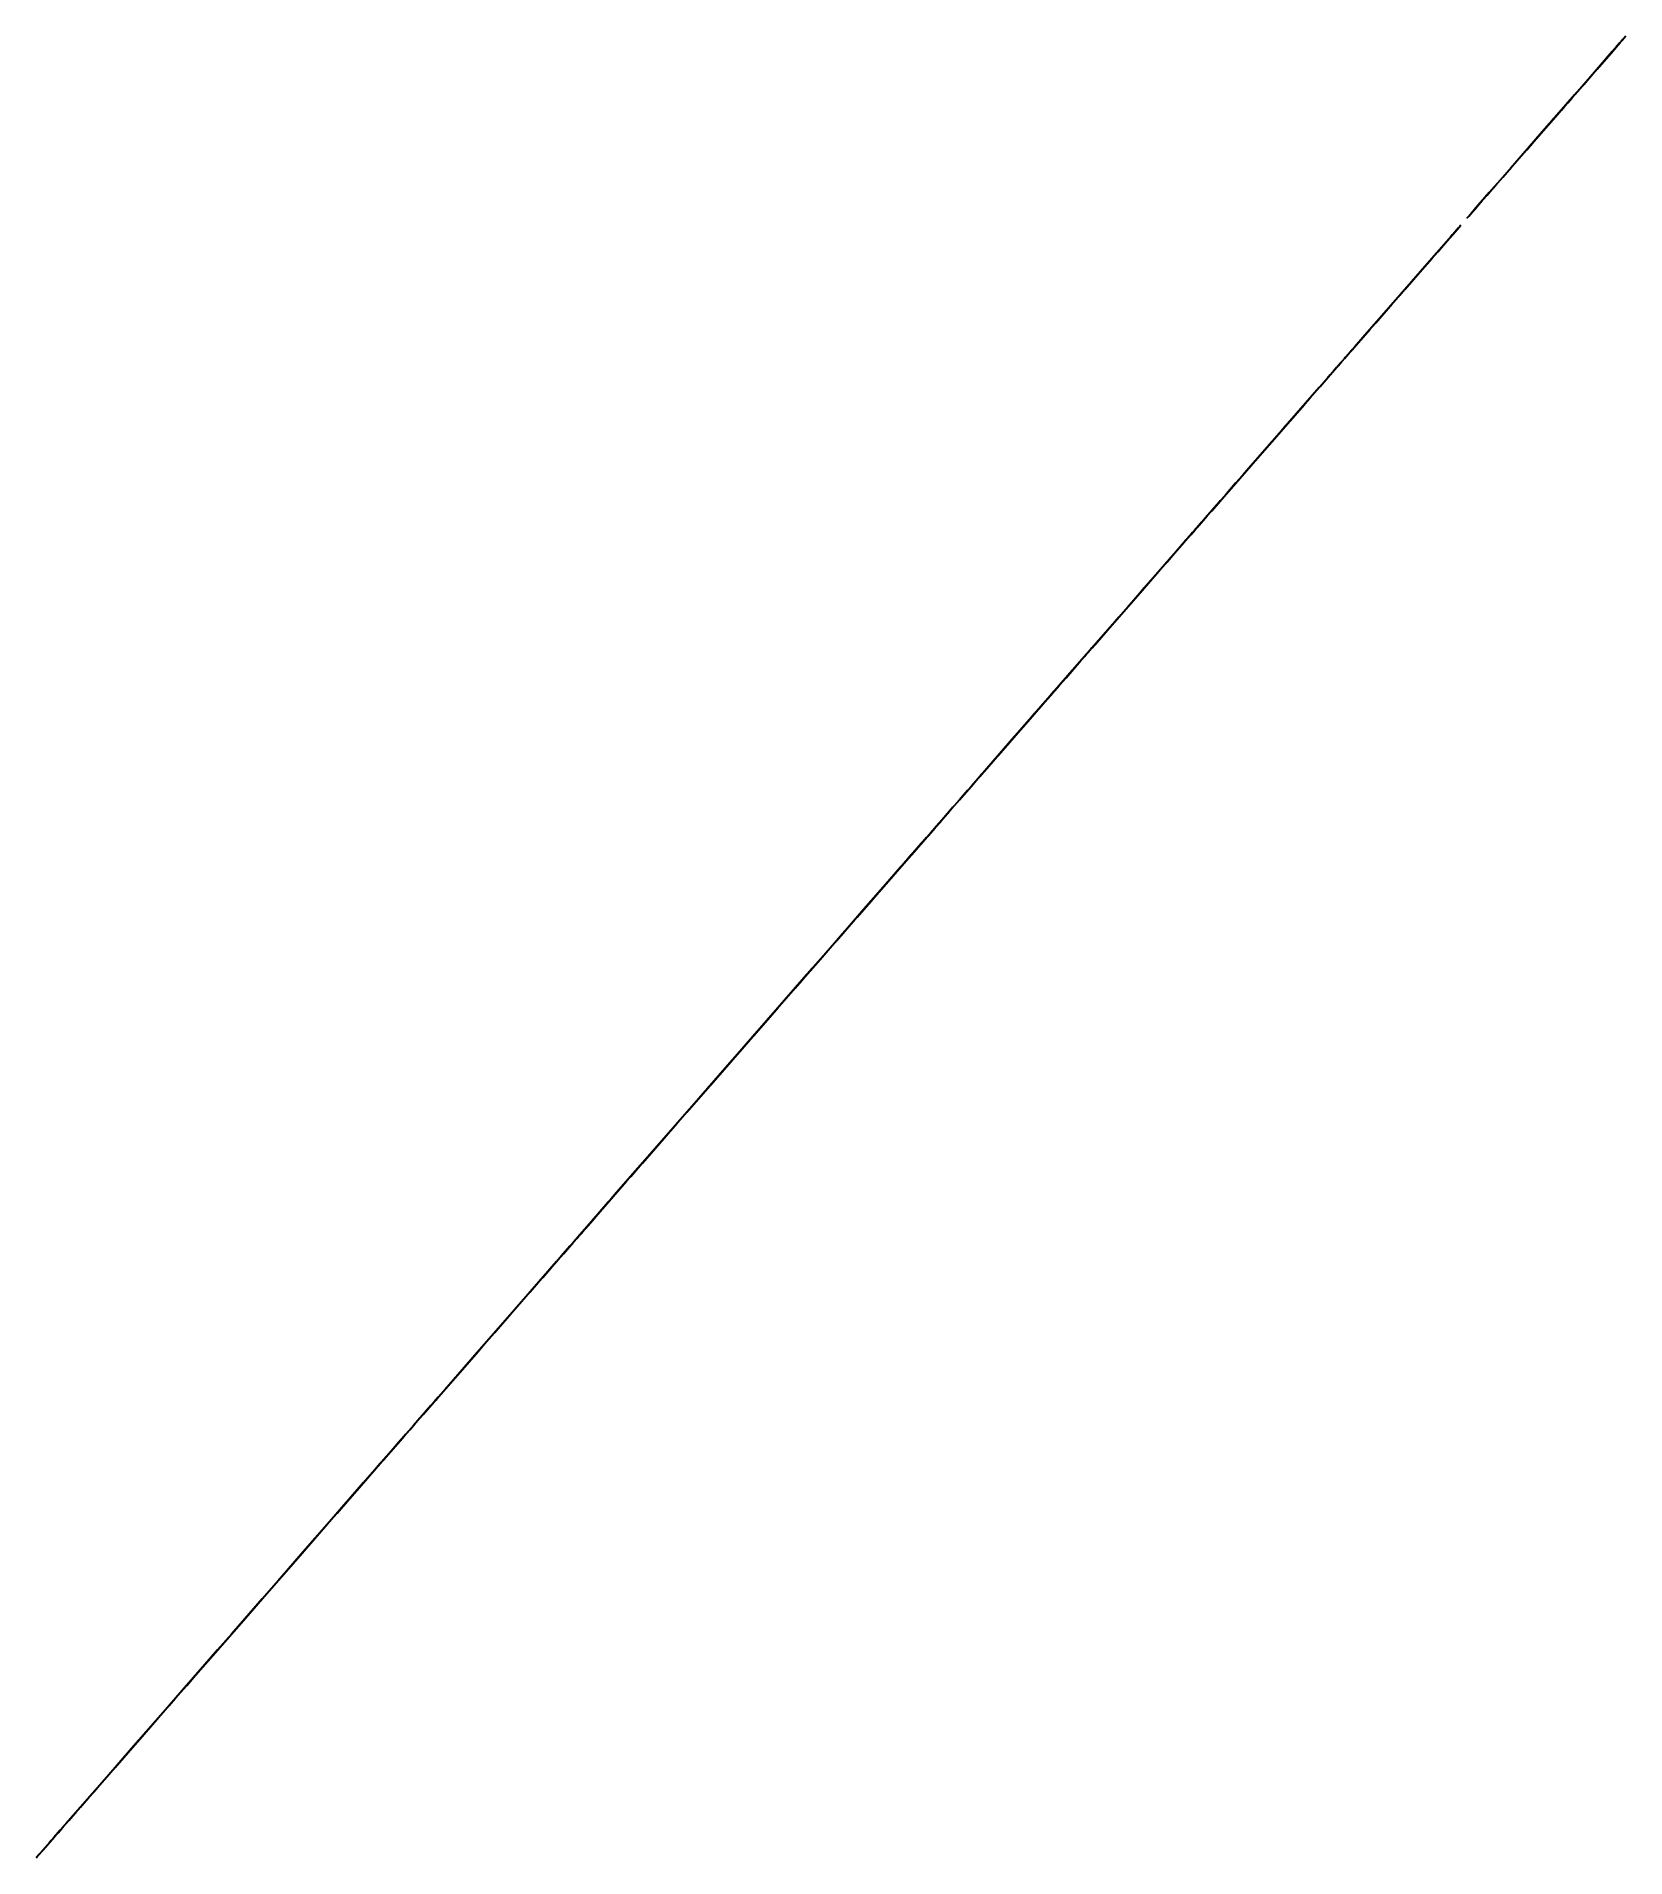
# Model space of a CAD drawing. Header units: metres. Extents: x 3.22 to 11.36, y 8.72 to 18.05.
import ezdxf
from ezdxf.enums import TextEntityAlignment as Align

# ---------------------------------------------------------------- set-up
doc = ezdxf.new("R2010")
doc.units = ezdxf.units.M
doc.header["$MEASUREMENT"] = 0
doc.layers.add('A-Wand-NivWerte', color=5, linetype='Continuous')
doc.layers.add('A-Wand-Steine', color=5, linetype='Continuous')
doc.styles.get("Standard").update_dxf_attribs({"font": 'arial.ttf'})

# ---------------------------------------------------------------- blocks, each defined once
blk = doc.blocks.new('SteinNr')
at = {"flags": 1}
blk.add_attdef('WAND', text='', height=0.1, dxfattribs=at).set_placement((0, 0.15), align=Align.MIDDLE_CENTER)
blk.add_attdef('STEINNUMMER', text='', height=0.1).set_placement((0, 0), align=Align.MIDDLE_CENTER)
blk = doc.blocks.new('NivPunkt')
blk.add_line((0, 0), (0, 0.075))
blk.add_lwpolyline([(0, 0), (0.0433, 0.075), (-0.0433, 0.075)], close=True)
blk.add_attdef('NIVWERT', text='', height=0.1).set_placement((0, 0.05), align=Align.BOTTOM_CENTER)

msp = doc.modelspace()

# ---------------------------------------------------------------- linework, layer by layer
at = {"layer": 'A-Wand-Steine', "extrusion": (-0.753505, 0.657443, -1.93142e-16), "elevation": 3.3074}
for points in [[(-20.0677, 1.3614), (-20.1058, 1.4772), (-20.1746, 1.5814), (-20.2926, 1.6026), (-20.3512, 1.6007), (-20.4033, 1.6098), (-20.459, 1.6258), (-20.517, 1.6062), (-20.5766, 1.5263), (-20.6119, 1.4401), (-20.6433, 1.3399), (-20.6449, 1.2795), (-20.6636, 1.2151), (-20.7367, 1.1242), (-20.811, 0.9623), (-20.8706, 0.8824), (-20.8839, 0.7544), (-20.9078, 0.6366), (-21.0194, 0.4523), (-21.0329, 0.3313), (-21.0331, 0.2284), (-21.0166, 0.1403), (-20.9843, 0.1023), (-20.9594, 0.0783), (-20.8668, 0.0953), (-20.7728, 0.0699), (-20.6676, 0.0164), (-20.5286, -0.0147), (-20.4142, -0.0324), (-20.3147, -0.0151), (-20.1658, -0.0318), (-20.0453, -0.0209), (-20.0009, -0.0054), (-19.915, 0.0044), (-19.86, 0.0132), (-19.8293, 0.0248), (-19.8415, 0.1947), (-19.8711, 0.2576), (-19.8947, 0.349), (-19.88, 0.431), (-19.906, 0.604), (-19.9465, 0.6843), (-19.9532, 0.7869), (-19.9839, 0.8888), (-20.0242, 0.962), (-20.0372, 1.0467), (-20.0328, 1.1284), (-20.06, 1.2268)], [(-20.7907, 2.12), (-20.8406, 2.3084), (-20.9651, 2.3498), (-21.0027, 2.2853), (-21.0132, 2.199), (-21.0032, 2.0184), (-20.9789, 1.9468), (-21.0114, 1.8599), (-21.0178, 1.7828), (-20.9896, 1.7248), (-21.022, 1.6334), (-21.0629, 1.5326), (-21.0394, 1.3434), (-21.0283, 1.1311), (-21.0304, 0.9139), (-21.035, 0.7781), (-21.0618, 0.6506), (-21.0377, 0.5835), (-21.0218, 0.4981), (-20.9947, 0.4763), (-20.8925, 0.4433), (-20.7549, 0.5471), (-20.6683, 0.7353), (-20.603, 0.9001), (-20.5384, 1.0876), (-20.5379, 1.3545), (-20.5602, 1.503), (-20.576, 1.5885), (-20.5957, 1.6557), (-20.6086, 1.7865), (-20.6686, 1.8751), (-20.7239, 1.9548)], [(-19.3454, 1.3271), (-19.4593, 1.2172), (-19.5561, 1.1113), (-19.5993, 1.0604), (-19.6279, 0.9814), (-19.6905, 0.8838), (-19.7041, 0.7663), (-19.713, 0.61), (-19.6961, 0.5112), (-19.7523, 0.3215), (-19.7769, 0.225), (-19.7708, 0.1401), (-19.7608, 0.0411), (-19.6877, 0.0186), (-19.5536, 0.037), (-19.2189, 0.0367), (-19.0329, 0.0461), (-18.9506, 0.0628), (-18.8793, 0.1005), (-18.8742, 0.161), (-18.89, 0.2243), (-18.9314, 0.3329), (-18.9356, 0.4676), (-18.9197, 0.6241), (-18.8915, 0.7136), (-18.905, 0.816), (-18.9349, 0.8896), (-18.9614, 0.9632), (-19.037, 1.0637), (-19.0544, 1.1802), (-19.0705, 1.2541), (-19.1161, 1.2775), (-19.2446, 1.3054), (-19.3039, 1.3249), (-19.3418, 1.3237)], [(-17.8385, 1.4734), (-17.8886, 1.5321), (-17.9167, 1.549), (-18.0236, 1.5456), (-18.1448, 1.5596), (-18.204, 1.5755), (-18.2561, 1.588), (-18.5286, 1.4731), (-18.6044, 1.3573), (-18.6828, 1.2166), (-18.8273, 1.0915), (-18.8446, 0.981), (-18.842, 0.7861), (-18.8235, 0.6377), (-18.8535, 0.4914), (-18.8765, 0.3453), (-18.85, 0.2681), (-18.8122, 0.1629), (-18.7855, 0.0822), (-18.7628, 0.019), (-18.7377, -0.0121), (-18.6755, -0.0137), (-18.5693, 0.0109), (-18.4284, 0.0295), (-18.3346, 0.0076), (-18.2714, -0.0259), (-18.1433, -0.0397), (-18.0805, -0.0625), (-18.0252, -0.0643), (-17.9538, -0.0302), (-17.8759, 0.0183), (-17.7747, 0.0924), (-17.7318, 0.154), (-17.7227, 0.1933), (-17.7251, 0.2712), (-17.7579, 0.327), (-17.7516, 0.4584), (-17.7018, 0.6301), (-17.638, 0.7988), (-17.5636, 0.9571), (-17.5488, 1.0356), (-17.5333, 1.0928), (-17.5676, 1.1981), (-17.6251, 1.2708), (-17.7405, 1.3204), (-17.8042, 1.3716)], [(-18.5616, -0.0045), (-18.5812, -0.0405), (-18.5353, -0.071), (-18.4595, -0.0687), (-18.3735, -0.0589), (-18.3049, -0.0461), (-18.3096, -0.0072), (-18.3764, 0.0332), (-18.4489, 0.0345)], [(-18.1806, -0.0493), (-18.2702, -0.0521), (-18.3597, -0.0585), (-18.4173, -0.0957), (-18.3711, -0.1368), (-18.3049, -0.156), (-18.1944, -0.1597), (-18.1128, -0.1217), (-18.0896, -0.089), (-18.1044, -0.0576)], [(-17.6778, 0.0124), (-17.724, 0.0571), (-17.7903, 0.0798), (-17.8724, 0.056), (-17.9055, 0.0124), (-17.8971, -0.037), (-17.8445, -0.0637), (-17.7888, -0.0797), (-17.7505, -0.0891), (-17.6895, -0.0553), (-17.6697, -0.0263)], [(-15.8742, 1.3572), (-15.9642, 1.365), (-16.0069, 1.4062), (-16.0683, 1.493), (-16.219, 1.5698), (-16.4063, 1.5995), (-16.6073, 1.6251), (-16.7037, 1.6186), (-16.8203, 1.5972), (-16.9068, 1.6016), (-16.99, 1.6167), (-17.0623, 1.6109), (-17.2961, 1.4725), (-17.4266, 1.3407), (-17.4935, 1.1613), (-17.5785, 0.8998), (-17.6199, 0.7886), (-17.6512, 0.6848), (-17.6617, 0.5781), (-17.6743, 0.4288), (-17.6933, 0.375), (-17.709, 0.3248), (-17.7143, 0.275), (-17.7012, 0.1868), (-17.6817, 0.1129), (-17.6464, 0.0892), (-17.5659, 0.0527), (-17.4545, 0.0207), (-17.3127, 0.0109), (-17.1816, 0.0115), (-17.0648, 0.0293), (-16.8652, 0.0462), (-16.7722, 0.0526), (-16.6176, 0.0752), (-16.4559, 0.0908), (-16.2359, 0.119), (-16.0712, 0.1489), (-15.9666, 0.2231), (-15.9363, 0.3588), (-15.873, 0.4317), (-15.8089, 0.5897), (-15.78, 0.7679), (-15.736, 0.9076), (-15.6473, 1.0522), (-15.6222, 1.131), (-15.6347, 1.2015), (-15.6754, 1.2889), (-15.7091, 1.373), (-15.7449, 1.4144), (-15.7963, 1.4022)], [(-17.485, 0.0255), (-17.5315, 0.0808), (-17.5865, 0.072), (-17.6197, 0.032), (-17.6424, -0.0149), (-17.6308, -0.057), (-17.585, -0.0875), (-17.5201, -0.0642), (-17.4801, -0.0204)], [(-17.2343, 0.0652), (-17.2662, 0.0926), (-17.3388, 0.0974), (-17.3933, 0.0745), (-17.4299, 0.0308), (-17.4286, -0.0117), (-17.3893, -0.0531), (-17.3134, -0.0542), (-17.2793, -0.039), (-17.2322, -0.0021), (-17.2296, 0.0264)], [(-16.8618, 0.0733), (-16.9323, 0.1208), (-17.0115, 0.1147), (-17.1105, 0.0797), (-17.14, 0.0292), (-17.1144, -0.0161), (-17.0547, -0.0497), (-16.9745, -0.0756), (-16.9055, -0.077), (-16.875, -0.0583), (-16.845, -0.0255)], [(-16.4909, 0.0175), (-16.5477, 0.0689), (-16.6381, 0.0909), (-16.7104, 0.0851), (-16.7404, 0.0523), (-16.7523, -0.0084), (-16.6669, -0.0908), (-16.5738, -0.0879), (-16.5229, -0.0615), (-16.4929, -0.0287)], [(-16.0988, 0.1715), (-16.1773, 0.1443), (-16.297, 0.1086), (-16.4279, 0.101), (-16.4713, 0.0536), (-16.4591, -0.0063), (-16.4062, -0.0402), (-16.3029, -0.0334), (-16.1863, -0.012), (-16.1142, 0.0009), (-16.0437, 0.0633), (-16.0317, 0.1205), (-16.0636, 0.1478)], [(-15.3995, 0.353), (-15.5014, 0.4101), (-15.5877, 0.411), (-15.7046, 0.3967), (-15.7726, 0.3662), (-15.8023, 0.3227), (-15.8204, 0.2371), (-15.8146, 0.1628), (-15.772, 0.1251), (-15.6758, 0.1387), (-15.5763, 0.156), (-15.4799, 0.1626), (-15.3902, 0.1654), (-15.3581, 0.2408), (-15.3731, 0.2794)], [(-12.8749, 1.6351), (-12.9159, 1.7332), (-12.9329, 1.8355), (-12.9667, 1.9231), (-13.0922, 1.9617), (-13.2784, 1.9595), (-13.4039, 1.9981), (-13.5743, 2.0424), (-13.6651, 2.0751), (-13.7065, 2.0738), (-13.7509, 2.0617), (-13.8778, 2.1464), (-14.0336, 2.1629), (-14.163, 2.1056), (-14.4699, 1.9897), (-14.5765, 1.9757), (-14.7876, 1.9975), (-14.9635, 1.992), (-15.0755, 1.9318), (-15.1829, 1.9462), (-15.327, 1.9204), (-15.4225, 1.882), (-15.5271, 1.4745), (-15.5333, 1.3431), (-15.5855, 1.2457), (-15.6314, 1.1663), (-15.6679, 0.8992), (-15.6894, 0.8134), (-15.7178, 0.7274), (-15.7331, 0.6667), (-15.7177, 0.6139), (-15.6176, 0.5036), (-15.5677, 0.4519), (-15.476, 0.5009), (-15.4152, 0.5418), (-15.3322, 0.5373), (-15.2616, 0.4863), (-15.1299, 0.4656), (-15.0016, 0.4483), (-14.8317, 0.4217), (-14.6831, 0.4157), (-14.4771, 0.4469), (-14.2648, 0.4996), (-14.199, 0.4946), (-14.0304, 0.5105), (-13.8424, 0.566), (-13.6443, 0.6325), (-13.4818, 0.7333), (-13.3693, 0.8892), (-13.2755, 0.9808), (-13.1871, 1.1325), (-13.1386, 1.2369), (-13.041, 1.3179), (-12.9539, 1.4022), (-12.8974, 1.4713), (-12.8723, 1.5501)], [(-14.6293, 0.3309), (-14.7143, 0.3992), (-14.9154, 0.4319), (-15.0614, 0.4664), (-15.1612, 0.4562), (-15.2265, 0.4471), (-15.3215, 0.5079), (-15.4217, 0.5119), (-15.4966, 0.4777), (-15.4986, 0.4315), (-15.4268, 0.3415), (-15.3381, 0.2628), (-15.2678, 0.2224), (-15.1663, 0.1759), (-15.0212, 0.1733), (-14.8833, 0.1776), (-14.7248, 0.1826), (-14.6219, 0.2035), (-14.5675, 0.23), (-14.5583, 0.2658), (-14.5937, 0.2966)], [(-13.8831, 0.436), (-13.9365, 0.4875), (-14.0915, 0.4791), (-14.205, 0.4685), (-14.2705, 0.4665), (-14.3616, 0.3998), (-14.4465, 0.3546), (-14.4612, 0.2726), (-14.3707, 0.247), (-14.2123, 0.259), (-14.0919, 0.2699), (-13.9824, 0.3017), (-13.9218, 0.3497), (-13.9021, 0.3822)], [(-13.0011, 0.741), (-13.0413, 0.8142), (-13.1248, 0.8364), (-13.2801, 0.8351), (-13.3127, 0.7738), (-13.4, 0.6966), (-13.5704, 0.6275), (-13.6722, 0.5746), (-13.6953, 0.5385), (-13.6396, 0.5225), (-13.5034, 0.4735), (-13.4333, 0.4367), (-13.3299, 0.4399), (-13.286, 0.4732), (-13.2353, 0.5067), (-13.1845, 0.5367), (-13.1403, 0.5593), (-13.0798, 0.6108), (-13.0262, 0.6622)], [(-12.9182, 1.0733), (-12.9174, 1.1585), (-12.9366, 1.2181), (-12.9623, 1.2705), (-13.0165, 1.2369), (-13.0562, 1.1825), (-13.1193, 1.1025), (-13.1996, 1.022), (-13.2247, 0.9397), (-13.2294, 0.8721), (-13.1936, 0.8307), (-13.1378, 0.8112), (-13.0722, 0.8097), (-13.0143, 0.8327), (-12.978, 0.8871), (-12.9327, 0.9842)], [(-12.2529, 2.1017), (-12.2799, 2.193), (-12.3482, 2.2795), (-12.408, 2.4266), (-12.4415, 2.5036), (-12.5281, 2.5151), (-12.6207, 2.498), (-12.687, 2.5208), (-12.7879, 2.546), (-12.8664, 2.5187), (-12.8918, 2.447), (-12.9059, 2.2373), (-12.9258, 1.9885), (-12.9435, 1.8922), (-12.9255, 1.758), (-12.8813, 1.6672), (-12.8714, 1.4618), (-12.8576, 1.3523), (-12.8771, 1.2028), (-12.897, 0.9539), (-12.9029, 0.8119), (-12.8878, 0.6599), (-12.8713, 0.5718), (-12.8391, 0.5373), (-12.7875, 0.5425), (-12.7359, 0.5476), (-12.6313, 0.5119), (-12.4607, 0.464), (-12.2999, 0.3981), (-12.1172, 0.2938), (-11.8635, 0.2344), (-11.7557, 0.2094), (-11.6203, 0.2951), (-11.5603, 0.3608), (-11.4793, 0.4201), (-11.4751, 0.5053), (-11.5172, 0.6388), (-11.5117, 0.795), (-11.5324, 0.9043), (-11.5916, 0.9237), (-11.634, 0.9543), (-11.6957, 1.0517), (-11.7805, 1.2263), (-11.8003, 1.3073), (-11.8123, 1.3601), (-11.7802, 1.4391), (-11.7759, 1.5208), (-11.7931, 1.6302), (-11.8158, 1.6933), (-11.8719, 1.7235), (-11.8904, 1.7619), (-11.9444, 1.8347), (-12.001, 1.879), (-12.1233, 1.9284), (-12.1765, 1.9728)], [(-12.5258, 0.3789), (-12.5922, 0.4396), (-12.627, 0.4664), (-12.7019, 0.4746), (-12.7343, 0.4247), (-12.6983, 0.3596), (-12.6021, 0.3207), (-12.5311, 0.3299)], [(-8.8667, 1.1003), (-8.8976, 1.2057), (-8.9351, 1.3038), (-8.9985, 1.3444), (-9.02, 1.3686), (-9.0262, 1.567), (-9.0385, 1.6304), (-9.0886, 1.6891), (-9.1301, 1.6914), (-9.1474, 1.6908), (-9.1755, 1.7077), (-9.236, 1.7661), (-9.2952, 1.7855), (-9.3979, 1.7575), (-9.5216, 1.7395), (-9.6363, 1.7678), (-9.7158, 1.7724), (-9.7635, 1.7532), (-9.8084, 1.7518), (-9.8536, 1.7646), (-9.922, 1.7447), (-10.075, 1.669), (-10.2955, 1.5487), (-10.4594, 1.4939), (-10.7192, 1.5248), (-10.8369, 1.5353), (-10.9515, 1.5601), (-11.0247, 1.5827), (-11.105, 1.6121), (-11.2122, 1.6194), (-11.2494, 1.597), (-11.3019, 1.6201), (-11.3864, 1.5608), (-11.4793, 1.4444), (-11.5323, 1.3718), (-11.5372, 1.3079), (-11.5325, 1.0456), (-11.5466, 0.9459), (-11.5071, 0.784), (-11.4767, 0.6963), (-11.4348, 0.5699), (-11.4077, 0.475), (-11.2857, 0.4363), (-11.0788, 0.2193), (-11.0142, 0.1398), (-10.9477, 0.1099), (-10.7619, 0.1263), (-10.6798, 0.1502), (-10.5624, 0.1467), (-10.4408, 0.1222), (-10.3058, 0.1086), (-10.2015, 0.0835), (-10.0942, 0.0727), (-9.9956, 0.1183), (-9.8182, 0.0742), (-9.6695, 0.0646), (-9.4237, 0.0404), (-9.2305, 0.0393), (-9.0261, 0.0138), (-8.9111, 0.0883), (-8.8688, 0.1712), (-8.8197, 0.2578), (-8.7989, 0.3648), (-8.7785, 0.486), (-8.7022, 0.5841), (-8.6829, 0.6273), (-8.6915, 0.6838), (-8.7346, 0.7392), (-8.7693, 0.8551), (-8.8228, 0.9102), (-8.852, 0.9625)], [(-11.1809, 0.3934), (-11.2614, 0.4299), (-11.3617, 0.4374), (-11.4471, 0.41), (-11.5351, 0.354), (-11.5507, 0.3003), (-11.5188, 0.273), (-11.4664, 0.2533), (-11.3617, 0.2176), (-11.3052, 0.1732), (-11.2319, 0.1472), (-11.1488, 0.1391), (-11.0838, 0.1589), (-11.054, 0.1988), (-11.0837, 0.2652), (-11.1275, 0.3419)]]:
    msp.add_lwpolyline(points, close=True, dxfattribs=at)

# ---------------------------------------------------------------- block references
at = {"layer": 'A-Wand-NivWerte', "extrusion": (-0.753505, 0.657443, 0)}
ref = msp.add_blockref('NivPunkt', (-20.459, 1.6258, 3.3074), dxfattribs=at)
ref.add_attrib('NIVWERT', '1.63', dxfattribs={"layer": '0', "extrusion": (-0.753505, 0.657443, 0), "height": 0.1}).set_placement((-20.459, 1.6758, 3.3074), align=Align.BOTTOM_CENTER)
ref = msp.add_blockref('NivPunkt', (-19.3454, 1.3271, 3.3074), dxfattribs=at)
ref.add_attrib('NIVWERT', '1.33', dxfattribs={"layer": '0', "extrusion": (-0.753505, 0.657443, 0), "height": 0.1}).set_placement((-19.3454, 1.3771, 3.3074), align=Align.BOTTOM_CENTER)
ref = msp.add_blockref('NivPunkt', (-16.6073, 1.6251, 3.3074), dxfattribs=at)
ref.add_attrib('NIVWERT', '1.63', dxfattribs={"layer": '0', "extrusion": (-0.753505, 0.657443, 0), "height": 0.1}).set_placement((-16.6073, 1.6751, 3.3074), align=Align.BOTTOM_CENTER)
at = {"layer": 'A-Wand-Steine', "extrusion": (-0.753505, 0.657443, 0)}
ref = msp.add_blockref('SteinNr', (-20.427, 0.5325, 3.3074), dxfattribs=at)
ref.add_attrib('STEINNUMMER', '1', dxfattribs={"layer": '0', "extrusion": (-0.753505, 0.657443, -1.2326e-32), "height": 0.2}).set_placement((-20.427, 0.5325, 3.3074), align=Align.MIDDLE_CENTER)
ref = msp.add_blockref('SteinNr', (-19.3735, 0.5642, 3.3074), dxfattribs=at)
ref.add_attrib('STEINNUMMER', '2', dxfattribs={"layer": '0', "extrusion": (-0.753505, 0.657443, 0), "height": 0.2}).set_placement((-19.3735, 0.5642, 3.3074), align=Align.MIDDLE_CENTER)
ref = msp.add_blockref('SteinNr', (-18.3992, 0.6434, 3.3074), dxfattribs=at)
ref.add_attrib('STEINNUMMER', '3', dxfattribs={"layer": '0', "extrusion": (-0.753505, 0.657443, 0), "height": 0.2}).set_placement((-18.3992, 0.6434, 3.3074), align=Align.MIDDLE_CENTER)
ref = msp.add_blockref('SteinNr', (-16.8308, 0.7384, 3.3074), dxfattribs=at)
ref.add_attrib('STEINNUMMER', '4', dxfattribs={"layer": '0', "extrusion": (-0.753505, 0.657443, 0), "height": 0.2}).set_placement((-16.8308, 0.7384, 3.3074), align=Align.MIDDLE_CENTER)

doc.saveas('drawing.dxf')
